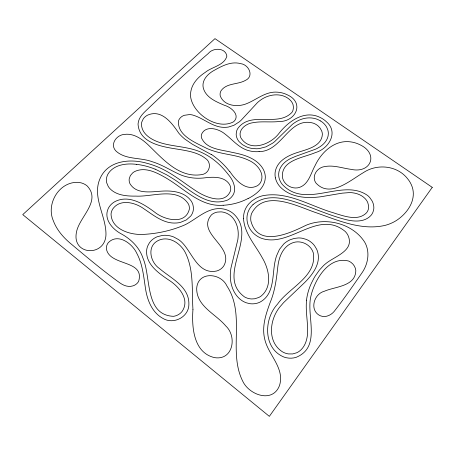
<?xml version="1.0" encoding="UTF-8"?>
<svg xmlns="http://www.w3.org/2000/svg" width="455" height="455" viewBox="0 0 455 455"><rect width="100%" height="100%" fill="white"/><g stroke="black" fill="none" stroke-linecap="round" stroke-linejoin="round"><path stroke-width="0.68" d="M306.556 300.209C305.356 311.465 308.206 322.68 307.523 333.942A36.974 35.012 44 0 1 307.091 337.326C306.181 342.615 303.798 347.927 299.39 351.186A17.04 15.948 48 0 1 296.694 352.767L292.701 353.933L288.481 353.927A16.397 15.339 48.2 0 1 282.356 351.76C266.266 341.341 269.758 317.448 281.548 305.026A75.928 68.529 51.9 0 1 283.744 302.484L304.736 282.487A97.7 88.111 13.8 0 0 306.932 280.189C313.87 272.744 320.69 262.637 317.67 251.973A19.633 17.694 29.6 0 0 316.612 249.13L314.502 245.632A17.705 15.936 29.7 0 0 306.351 239.421L302.376 238.266A19.389 17.466 29.9 0 0 298.275 237.948L294.231 238.443L290.381 239.671A25.907 23.393 31.1 0 0 283.721 244.011L279.393 249.482L276.498 255.977A50.391 45.159 35.3 0 0 275.633 258.986C271.743 273.427 275.531 293.862 259.924 302.165A17.859 16.824 26.5 0 1 252.77 303.838A17.216 16.226 26.7 0 1 249.562 303.616L246.417 302.82A18.78 17.677 26.4 0 1 241.56 300.346C232.477 293.879 229.331 281.787 230.537 271.14A57.182 52.609 32 0 1 230.969 267.961L237.823 239.739A49.345 45.147 4.4 0 0 238.124 236.708C239.074 227.09 234.837 215.733 224.906 212.616A14.657 13.314 11.6 0 0 221.067 211.871L217.234 212.098A12.649 11.477 11.5 0 0 211.456 214.862C195.809 233.409 233.984 246.001 224.093 265.333A12.638 11.813 10.9 0 1 223.03 266.892A12.848 12.006 10.9 0 1 216.591 271.015C197.476 274.945 192.118 251.604 181.027 241.537A27.573 25.634 -4.4 0 0 178.502 239.569L173.821 237.027A22.312 20.697 -3.2 0 0 168.674 235.576L165.466 235.286A20.344 18.848 -3 0 0 162.259 235.457L157.123 236.788A17.529 16.204 -2.9 0 0 151.128 240.797A16.983 15.697 -3 0 0 149.212 243.163L147.795 245.825A18.536 17.142 -2.7 0 0 146.612 250.688C145.856 264.4 158.562 273.057 168.566 279.933C178.57 286.132 190.355 299.339 182.154 311.322A12.535 12.057 -9.6 0 1 179.998 313.535A12.865 12.365 -9.6 0 1 176.392 315.582A12.712 12.222 -9.7 0 1 173.327 316.327C144.565 314.9 151.202 277.237 143.069 258.383C139.543 247.554 131.12 239.194 121.263 233.876C112.51 229.28 103.467 219.179 108.153 208.731A16.01 14.202 -6.9 0 1 109.069 207.048A16.386 14.543 -6.9 0 1 114.808 201.679C128.776 194.353 143.672 203.925 154.745 212.212C164.175 219.901 185.356 225.362 189.331 209.243A12.262 10.988 2.8 0 0 188.524 204.153C177.211 186.527 152.453 197.129 135.704 196.099A73.454 61.414 -0.3 0 1 132.32 196.099C124.374 195.94 115.519 194.632 109.826 188.529A17.279 14.947 -4.1 0 1 108.165 186.266L106.766 182.944A15.43 13.343 -4.3 0 1 106.453 181.198A15.749 13.622 -4.3 0 1 107.852 174.282C113.5 164.596 126.257 163.066 136.409 164.34M253.031 204.568C268.524 191.629 289.909 199.967 306.551 205.933C319.728 210.813 332.741 216.33 346.409 219.742C354.479 221.727 364.557 222.205 370.751 215.659A16.846 14.247 29.6 0 0 373.015 212.002L373.691 209.505A15.567 13.161 29.7 0 0 373.811 206.877A15.914 13.457 29.7 0 0 371.985 200.757L369.744 197.578A17.785 15.06 29.7 0 0 367.6 195.479C342.393 177.677 305.988 209.806 282.305 184.451A17.762 15.197 21 0 1 278.733 176.039C277.977 169.357 282.475 163.305 287.969 160.012A37.475 32.112 23.5 0 1 290.432 158.602L295.591 156.361L315.554 149.189A43.344 35.393 17.4 0 0 318.028 147.926C323.323 145.088 328.294 140.06 328.334 133.69A16.875 13.86 20 0 0 327.725 129.681L326.747 127.354A15.692 12.877 20.1 0 0 325.331 125.176A16.09 13.206 20.1 0 0 320.599 120.973M248.157 198.568C256.239 194.427 264.804 187.619 265.299 177.808A20.026 17.404 14.3 0 0 265.157 175.073A20.936 18.2 14.1 0 0 263.053 168.902C256.66 158.01 243.442 154.529 231.862 152.306C221.301 149.661 206.479 149.342 201.497 137.882A9.532 8.042 8.8 0 1 201.571 134.191C205.876 124.835 218.895 128.85 225.077 134.083C232.778 139.958 239.182 148.29 249.004 150.73A24.394 20.373 14 0 0 259.088 151.6M259.094 151.612C282.191 151.623 289.016 116.372 313.285 123.151A13.053 10.738 19.9 0 1 318 125.847L319.831 127.713L321.543 130.591A13.422 11.045 19.8 0 1 322.362 134.487C321.577 146.021 308.12 149.041 299.1 151.981C289.158 154.945 277.374 160.262 275.258 171.603A21.34 18.257 21 0 0 275.389 177.859M223.16 205.233C201.559 207.099 185.612 190.065 168.725 179.617A133.07 120.638 -20.1 0 0 165.944 177.905C156.844 172.655 145.498 166.621 134.981 171.393A12.427 10.818 -1.8 0 0 132.627 172.957L130.323 175.658L129.22 178.843A11.33 9.856 -1.8 0 0 130.016 183.797C136.437 194.399 150.81 191.817 161.229 191.174C171.603 190.429 183.905 191.527 190.753 200.388A16.494 14.782 2.7 0 1 192.886 204.608L193.409 207.326A15.004 13.44 3 0 1 193.312 210.073A15.425 13.821 2.9 0 1 190.77 216.017L186.351 219.93L180.572 222.341A21.391 19.093 2.5 0 1 176.301 223.007C163.715 223.9 153.614 215.249 143.791 208.726C135.055 202.39 120.126 198.579 112.806 208.908A13.553 12.04 -6.8 0 0 111.037 214.089C111.481 229.132 129.612 234.877 142.296 234.45C156.679 233.83 171.108 230.748 184.36 225.083A54.065 47.309 0.8 0 0 187.295 223.604C198.625 217.297 209.624 206.234 223.741 209.038A19.821 18.029 11.6 0 1 233.045 213.384C259.413 236.623 215.084 275.411 244.585 296.956A15.106 14.207 26 0 0 251.643 298.963L254.749 298.764L258.662 297.519A16.278 15.305 25.6 0 0 261.289 295.926C272.795 286.349 269.013 268.968 262.216 257.706C255.38 245.126 244.54 233.665 243.527 218.724M155.138 169.135L166.587 174.783A128.913 116.867 -18.6 0 1 171.177 177.581C188.057 187.449 206.001 208.299 227.619 200.029A15.584 13.735 10.5 0 0 231.35 197.248C237.794 190.668 233.642 180.669 228.456 174.726A114.774 103.609 -6.8 0 0 226.579 172.377C220.18 164.534 212.366 157.709 203.231 153.244C191.163 147.073 177.279 147.011 164.346 143.826A53.514 43.771 5.3 0 1 161.275 142.984C152.516 140.385 141.676 134.663 141.471 124.266A14.787 12.325 2.4 0 1 141.852 121.889L143.206 118.965A12.774 10.641 2.3 0 1 147.653 115.126C161.508 108.927 172.053 123.14 178.769 133.144A46.677 38.527 9.4 0 0 185.003 139.213L192.442 144.303L211.399 154.615M320.599 120.973L318.102 119.671A17.557 14.429 20 0 0 313.586 118.272C306.943 116.958 299.993 118.965 294.522 122.804A47.075 39.141 22.7 0 0 292.377 124.38L274.661 141.624A44.937 37.037 12.2 0 1 272.46 143.291L265.919 146.857L259.384 148.557A23.017 19.195 13.9 0 1 256.427 148.768L252.451 148.512A20.464 17.097 13.9 0 1 246.701 146.959L242.452 144.667L239.074 141.596A14.537 12.188 13.6 0 1 236.441 136.358A14.065 11.796 13.6 0 1 236.19 133.975L236.702 130.869A15.703 13.172 13.8 0 1 237.675 128.685C250.563 110.468 277.578 127.508 291.911 112.419A13.707 11.13 15.9 0 0 292.94 110.446L293.486 107.59L293.043 104.661A12.894 10.471 16 0 0 290.631 100.566C282.436 92.001 268.166 93.844 259.577 100.851A45.87 37.901 18 0 0 257.575 102.489L241.235 120.126A49.276 39.983 8 0 1 239.211 121.889L233.904 125.313L228.615 127.002A18.854 15.555 10.2 0 1 225.782 127.32C213.179 128.145 203.806 117.976 192.266 114.922A13.974 11.693 6.3 0 0 189.49 114.58L184.281 115.303A10.488 8.753 6.2 0 0 179.361 119.074A10.385 8.668 6.2 0 0 178.684 120.393C176.341 135.522 196.332 142.933 207.122 148.586A62.09 50.75 11 0 0 216.944 151.964C227.642 154.893 239.057 155.491 249.124 160.484C257.024 163.993 265.123 173.31 260.692 182.273A11.682 10.152 15 0 1 257.263 185.805C245.848 191.703 235.741 180.174 229.889 171.637M136.415 164.312A68.46 61.243 -7.5 0 1 155.115 169.169M306.499 300.198A66.288 58.223 44.8 0 1 311.482 283.055L313.796 278.471A94.424 81.655 47.2 0 1 315.355 275.844L319.416 270.082L323.448 265.686A52.331 46.131 42.6 0 1 325.678 263.712C334.59 256.188 355.207 250.807 347.904 235.138A14.338 12.535 31.5 0 0 345.095 231.368C317.658 208.782 289.607 248.623 260.999 238.101A22.147 19.787 20.6 0 1 254.698 234.325A21.237 18.985 20.6 0 1 251.78 231.413A21.914 19.582 20.6 0 1 247.929 224.457A22.909 20.458 20.7 0 1 249.044 209.772A23.745 21.209 20.9 0 1 253.031 204.574M211.512 154.49A83.106 74.478 -0.3 0 1 229.775 171.706M243.533 218.724A26.885 24.001 20.8 0 1 244.324 211.996A26.134 23.336 20.7 0 1 248.959 203.686L251.786 201.019L255.932 198.312A32.18 28.779 21.7 0 1 262.552 195.769C287.406 190.747 310.435 206.217 333.401 212.781A135.493 106.419 22.9 0 0 336.689 213.878C346.045 216.711 358.477 220.863 366.44 212.889A13.036 11.034 29.4 0 0 368.345 209.232L368.624 205.905L367.737 202.526A12.939 10.954 29.5 0 0 365.172 198.664C361.924 195.223 357.306 193.369 352.671 192.801A26.959 23.023 30.3 0 0 349.588 192.579L342.143 193.17L321.179 196.702A94.862 77.31 17.8 0 1 318.045 197.078C304.964 198.494 290.017 196.913 280.343 187.068A20.816 17.813 20.9 0 1 275.377 177.859M248.1 198.488A57.489 49.282 9.7 0 1 223.166 205.285M192.948 309.508C191.64 327.111 193.523 352.835 214.578 357.63C233.136 360.639 237.237 336.501 225.788 325.985C215.818 313.939 196.509 306.442 196.685 288.424C197.754 271.009 220.851 272.653 226.914 285.985C246.007 314.979 227.688 351.789 242.902 381.535C249.425 394.98 272.579 403.46 279.461 385.669C284.915 368.931 269.474 355.969 265.214 341.022A38.425 35.632 46.9 0 1 263.701 331.746C263.308 321.492 266.818 311.669 270.293 302.188C274.979 290.876 276.521 278.705 277.829 266.63C278.858 257.45 282.601 247.179 291.678 243.215C299.97 239.33 310.776 244.119 313.313 252.957C317.254 276.606 288.908 287.6 277.522 304.139C263.644 318.938 263.03 348.723 284.165 357.135A20.06 18.774 48.3 0 0 296.114 357.346C321.566 347.023 306.187 316.475 310.805 296.569C314.513 279.99 328.555 255.767 348.684 261.051A10.886 9.595 36.6 0 1 355.821 270.668C355.418 286.565 335.284 286.44 324.347 291.251C313.626 293.993 309.116 310.708 320.32 315.776C325.257 317.869 330.808 315.383 334.095 311.521C343.758 299.151 352.716 286.229 361.645 273.318C368.032 264.491 370.353 252.076 364.762 242.27C352.858 223.433 325.916 216.705 305.754 225.407C289.431 233.466 257.877 247.964 250.881 220.948A19.52 17.427 20.8 0 1 251.484 213.691C264.332 188.228 298.042 206.803 317.141 213.059C338.713 220.658 361.816 230.759 385.084 225.384A48.816 40.541 28.3 0 0 396.51 220.436C406.565 213.844 415.443 201.975 412.867 189.348A25.4 20.879 30.4 0 0 407.299 178.371C396.811 165.33 376.865 163.51 363.289 172.695C350.265 180.282 329.909 198.573 315.878 182.921C311.203 176.176 317.254 167.417 324.699 166.587C333.606 164.841 342.353 168.213 351.101 169.357C370.99 173.81 379.015 153.773 360.047 144.804A24.559 20.282 25.4 0 0 350.196 141.818C334.51 139.844 321.372 152.226 315.133 165.495C310.799 173.19 308.808 184.224 299.441 187.42C292.468 189.672 284.335 185.139 282.566 178.036C280.092 159.989 303.542 157.794 315.412 152.573C328.567 148.927 338.998 132.388 326.332 121.69A20.93 17.193 20 0 0 320.212 117.492C304.702 109.689 288.686 121.087 279.268 133.014C270.867 144.571 249.681 152.658 240.763 137.62C237.584 129.942 245.808 123.658 252.673 122.753C261.261 121.041 270.054 122.475 278.705 121.565C295.699 122.003 305.174 102.694 287.077 94.708A21.004 17.119 15.8 0 0 277.527 92.183C265.862 91.136 256.791 99.571 246.633 103.66C237.766 107.391 224.167 106.1 220.294 96.022A10.567 8.582 10.7 0 1 221.045 90.755C226.573 82.793 237.715 84.801 245.404 80.41C254.419 76.309 248.822 64.536 240.672 63.654C231.441 61.055 222.376 65.759 214.532 70.167C208.071 73.551 201.349 80.148 203.317 88.128C206.035 97.723 216.239 101.761 224.56 105.355C231.077 107.107 240.729 115.172 233.671 121.741C217.803 130.431 193.745 114.432 190.753 97.677A30.513 24.837 9.8 0 1 190.867 91.301C192.3 83.185 198.414 76.867 205.074 72.493C211.893 66.777 224.298 65.571 226.874 56.13C225.635 47.502 212.889 47.474 208.305 53.497C186.777 71.975 166.075 91.409 145.594 111.037C141.886 114.512 138.292 118.766 138.041 124.09C139.327 144.28 164.664 147.113 180.277 149.61C188.984 151.123 198.204 152.766 205.353 158.329C212.366 162.714 209.806 173.685 201.622 174.612C178.826 178.383 162.31 158.363 147.619 144.326C141.323 138.542 133.224 133.059 124.243 134.435C116.645 134.896 109.774 144.195 115.644 150.713C125.301 160.029 140.328 157.191 152.175 161.707C161.189 164.397 169.175 169.465 177.604 173.486C186.129 177.729 195.855 179.065 205.262 177.78C213.611 176.83 224.446 176.381 229.553 184.457A11.176 9.851 10.6 0 1 230.52 190.844C224.69 205.398 205.364 197.169 196.082 190.958C182.728 182.307 170.432 171.609 155.348 165.984A70.9 63.404 -7.3 0 0 147.21 163.373C130.875 158.459 108.654 160.285 100.487 177.598C91.279 196.64 106.334 215.647 105.964 234.803C105.133 257.183 71.725 255.46 76.446 232.323C79.039 217.041 101.806 201.064 87.013 185.799A15.766 13.542 -11 0 0 77.225 182.319C58.638 182.239 46.052 204.164 53.32 220.732C56.608 229.57 62.892 236.975 70.002 243.027C86.336 256.722 102.637 270.532 119.972 282.964C123.709 285.609 128.407 287.378 132.957 285.871A9.453 8.77 -14.8 0 0 138.667 281.287C145.003 259.64 110.201 266.289 106.51 249.408A9.891 8.952 -12 0 1 108.279 242.686C117.788 232.789 132.291 243.414 136.813 253.361C142.478 263.906 143.609 276.026 145.367 287.668C147.011 299.578 151.822 312.471 163.009 318.454C173.679 324.887 189.07 316.902 188.882 304.156C189.234 286.491 170.875 278.346 159.409 268.495C150.343 262.353 146.555 246.382 157.999 240.632C168.924 235.161 181.192 243.527 185.794 253.566C193.984 270.918 191.765 290.893 192.948 309.508M432.25 187.363L269.349 416.359L22.75 214.618L214.976 38.641L432.25 187.363"/></g></svg>
